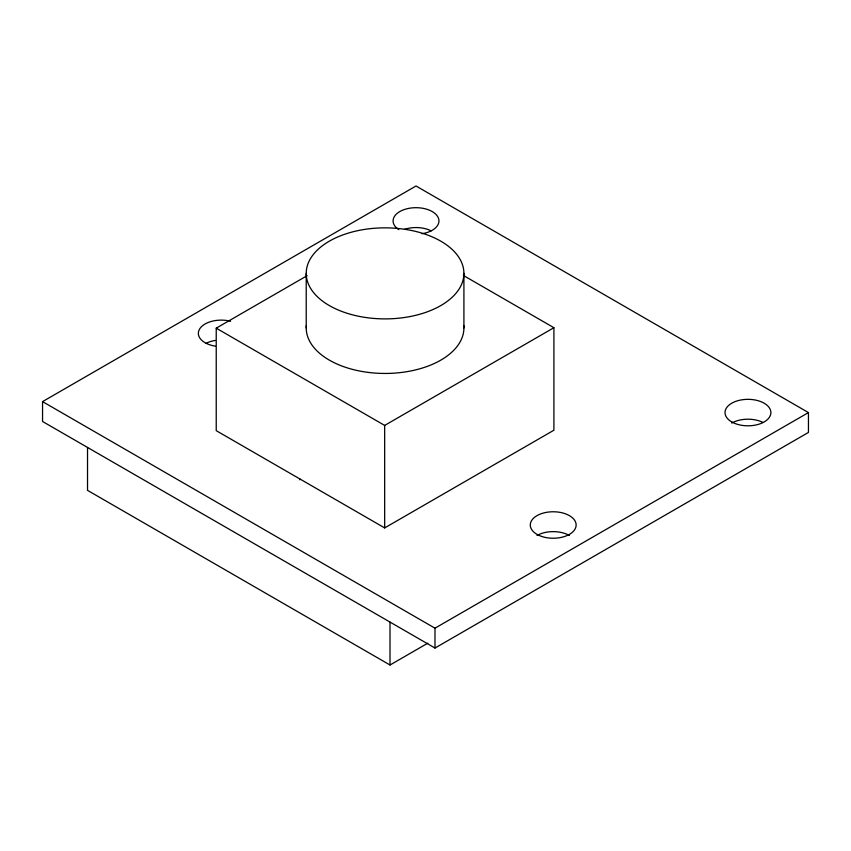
<?xml version="1.0" encoding="UTF-8"?>
<svg xmlns="http://www.w3.org/2000/svg" width="851" height="851" viewBox="0 0 851 851"><rect width="100%" height="100%" fill="white"/><g stroke="black" fill="none" stroke-linecap="round" stroke-linejoin="round"><path stroke-width="1.28" d="M42.55 401.619L416.011 185.997L808.45 412.575L808.45 432.436L434.989 648.047L42.55 421.479L42.55 401.619L434.989 628.187L808.45 412.575M463.38 275.447L553.905 327.709L553.905 430.212L384.673 527.918L216.228 430.659L216.228 328.167L307.179 275.65M216.228 328.167L384.673 425.415L553.905 327.709M299.658 479.741L300.456 479.294M87.525 447.445L87.525 490.357L390.013 665.003L427.798 643.186M463.912 273.373A78.845 45.518 0 0 1 345.644 312.796A78.845 45.518 0 0 1 345.644 233.951A78.845 45.518 0 0 1 463.912 273.373L463.912 327.933M434.989 628.187L434.989 648.047M390.013 622.081L390.013 665.003M384.673 425.415L384.673 527.918M306.222 273.373L306.222 327.933M537.002 535.502A22.924 13.233 0 0 1 569.425 535.502M206.155 343.272A22.924 13.233 0 0 1 215.335 340.432M215.335 346.144A22.924 13.233 0 0 1 199.666 328.943A22.924 13.233 0 0 1 230.6 321.263M404.544 229.323A22.924 13.233 0 0 1 431.127 230.844M398.779 229.653A22.924 13.233 0 0 1 403.693 209.761A22.924 13.233 0 0 1 436.999 215.59A22.924 13.233 0 0 1 421.947 233.717M731.743 423.075A22.924 13.233 0 0 1 763.07 422.49M463.806 325.561A78.845 45.518 0 0 1 385.067 373.451A78.845 45.518 0 0 1 306.328 325.561M541.757 536.47A22.924 13.233 0 0 0 576.138 525.003A22.924 13.233 0 0 0 541.757 513.536A22.924 13.233 0 0 0 541.757 536.47M731.743 421.936A22.924 13.233 0 0 0 770.102 416.001A22.924 13.233 0 0 0 742.019 399.789A22.924 13.233 0 0 0 731.743 421.936"/></g></svg>
